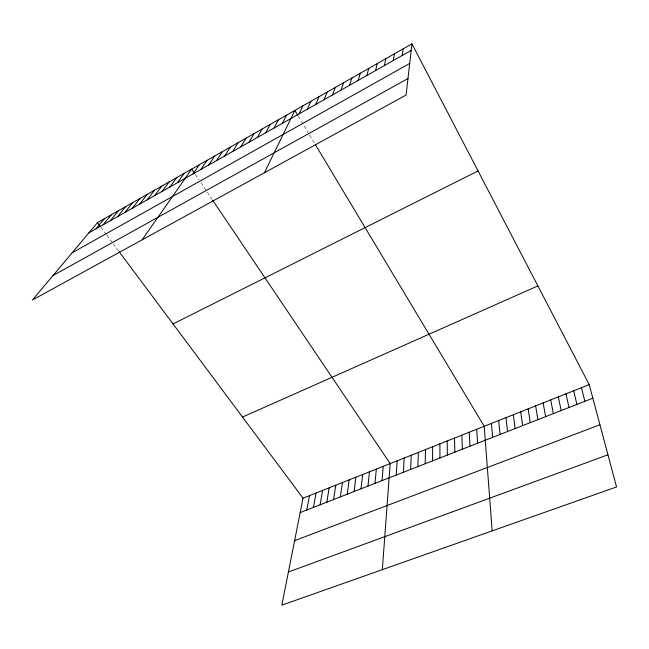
<?xml version="1.0" encoding="UTF-8"?>
<svg xmlns="http://www.w3.org/2000/svg" width="649" height="649" viewBox="0 0 649 649"><rect width="100%" height="100%" fill="white"/><g stroke="black" fill="none" stroke-linecap="round" stroke-linejoin="round"><path stroke-width="0.49" stroke-dasharray="3.25 2.43" d="M101.017 227.41L106.306 234.5M106.89 235.279L112.131 242.312M113.291 243.87L118.491 250.83M195.308 174.451L198.91 179.797M200.963 182.84L212.109 199.381M298.345 116.22L308.17 132.623M309.638 135.065L314.481 143.137"/><path stroke-width="0.97" d="M432.542 460.847L432.664 446.739M425.2 463.719L425.476 449.595M417.891 466.574L418.329 452.426M410.63 469.414L411.223 455.249M403.418 472.237L404.165 458.048M396.247 475.036L397.147 460.831M382.334 569.66L390.171 463.597L212.669 200.208M382.034 480.593L383.226 466.355M374.984 483.351L376.331 469.089M367.983 486.085L369.476 471.807M411.953 43.848L406.079 95.054L32.45 300L97.472 222.656L411.953 43.848L589.227 384.63L616.55 486.953L281.844 605.152L303.042 498.164L119.059 251.593M361.022 488.802L362.661 474.508M354.103 491.512L355.879 477.202M347.223 494.197L349.146 479.871M340.384 496.874L342.445 482.531M402.185 55.514L403.191 48.829M333.586 499.527L335.784 485.176M326.828 502.172L329.165 487.805M320.111 504.8L322.577 490.417M313.435 507.413L316.031 493.013M393.237 60.576L394.487 53.778M306.79 510.009L309.516 495.593M384.362 65.598L385.855 58.686M375.552 70.587L377.288 63.561M366.807 75.535L368.778 68.396M358.126 80.452L360.325 73.199M349.511 85.327L351.936 77.969M340.952 90.17L343.613 82.707M332.466 94.981L335.346 87.404M324.038 99.751L327.137 92.077M315.665 104.481L318.983 96.709M307.358 109.186L310.887 101.317M299.116 113.859L302.848 105.884M264.403 172.764L294.865 110.419L297.842 115.392M282.429 123.302L286.582 115.133M273.992 128.072L278.356 119.805M265.628 132.81L270.195 124.446M257.32 137.515L262.091 129.054M249.07 142.18L254.043 133.629M240.884 146.812L246.052 138.172M232.756 151.412L238.126 142.683M224.692 155.979L230.249 147.161M216.685 160.514L222.429 151.606M208.735 165.016L214.665 156.028M200.841 169.478L206.95 160.408M193.004 173.916L199.292 164.765M142.107 239.846L191.69 169.089L194.789 173.689M177.493 182.694L184.138 173.38M169.827 187.034L176.642 177.639M162.209 191.341L169.194 181.874M154.649 195.625L161.804 186.076M147.136 199.876L154.454 190.254M139.681 204.094L147.161 194.4M132.282 208.288L139.916 198.521M124.924 212.45L132.72 202.61M117.623 216.579L125.582 206.674M110.371 220.684L118.483 210.714M103.175 224.757L111.425 214.722M96.02 228.805L104.424 218.705M88.921 232.829L411.198 50.411M72.104 252.826L409.697 63.464M52.999 275.549L407.97 78.537M173.048 323.94L478.07 170.947M242.515 417.047L537.867 285.901M303.042 498.164L589.227 384.63M300.187 512.588L592.845 398.186M294.63 540.633L599.944 424.754M288.416 571.996L607.967 454.803M97.472 222.656L100.425 226.615M315.438 144.735L484.203 426.296L492.169 530.874M581.431 387.721L584.854 401.309M573.675 390.795L576.904 404.416M565.977 393.854L569.011 407.507M558.318 396.888L561.166 410.574M550.709 399.914L553.362 413.624M543.14 402.915L545.614 416.65M535.62 405.893L537.907 419.66M528.14 408.862L530.249 422.653M520.709 411.807L522.64 425.63M513.327 414.743L515.071 428.591M505.977 417.656L507.559 431.528M498.675 420.552L500.079 434.449M491.423 423.432L492.648 437.353M476.707 429.265L477.591 443.243M469.251 432.226L469.965 446.22M461.845 435.163L462.388 449.181M454.487 438.083L454.86 452.126M447.169 440.987L447.38 455.054M439.892 443.875L439.941 457.959"/></g></svg>
